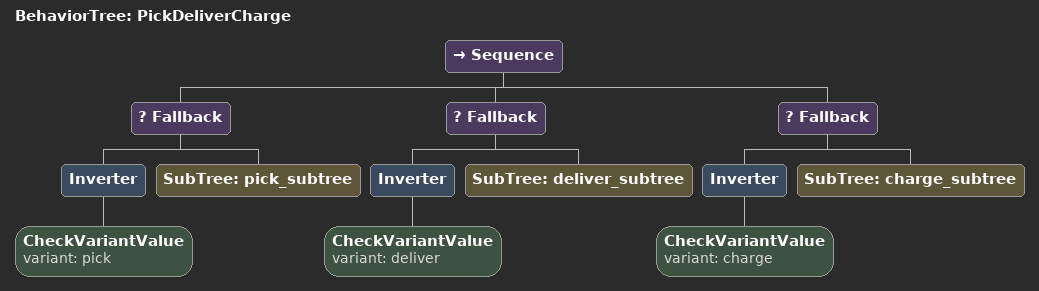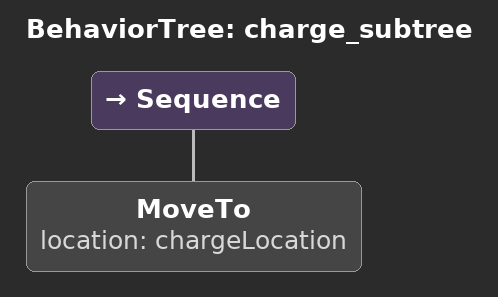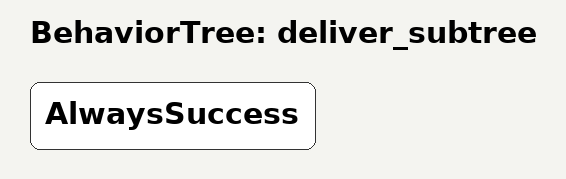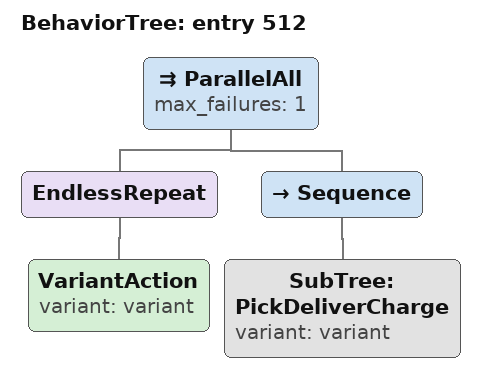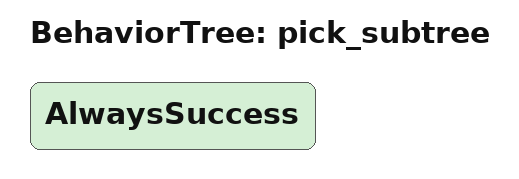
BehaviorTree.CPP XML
<?xml version="1.0" encoding="UTF-8"?>
<root BTCPP_format="4">
  <BehaviorTree ID="PickDeliverCharge">
    <Sequence>
      <Fallback>
        <Inverter>
          <CheckVariantValue variant="pick"/>
        </Inverter>
        <SubTree ID="pick_subtree"/>
      </Fallback>
      <Fallback>
        <Inverter>
          <CheckVariantValue variant="deliver"/>
        </Inverter>
        <SubTree ID="deliver_subtree"/>
      </Fallback>
      <Fallback>
        <Inverter>
          <CheckVariantValue variant="charge"/>
        </Inverter>
        <SubTree ID="charge_subtree"/>
      </Fallback>
    </Sequence>
  </BehaviorTree>

  <BehaviorTree ID="charge_subtree">
    <Sequence>
      <MoveTo location="chargeLocation"/>
    </Sequence>
  </BehaviorTree>

  <BehaviorTree ID="deliver_subtree">
    <AlwaysSuccess/>
  </BehaviorTree>

  <BehaviorTree ID="entry 512">
    <ParallelAll max_failures="1">
      <EndlessRepeat>
        <VariantAction variant="variant"/>
      </EndlessRepeat>
      <Sequence>
        <SubTree ID="PickDeliverCharge"
                 variant="variant"/>
      </Sequence>
    </ParallelAll>
  </BehaviorTree>

  <BehaviorTree ID="pick_subtree">
    <AlwaysSuccess/>
  </BehaviorTree>

</root>
